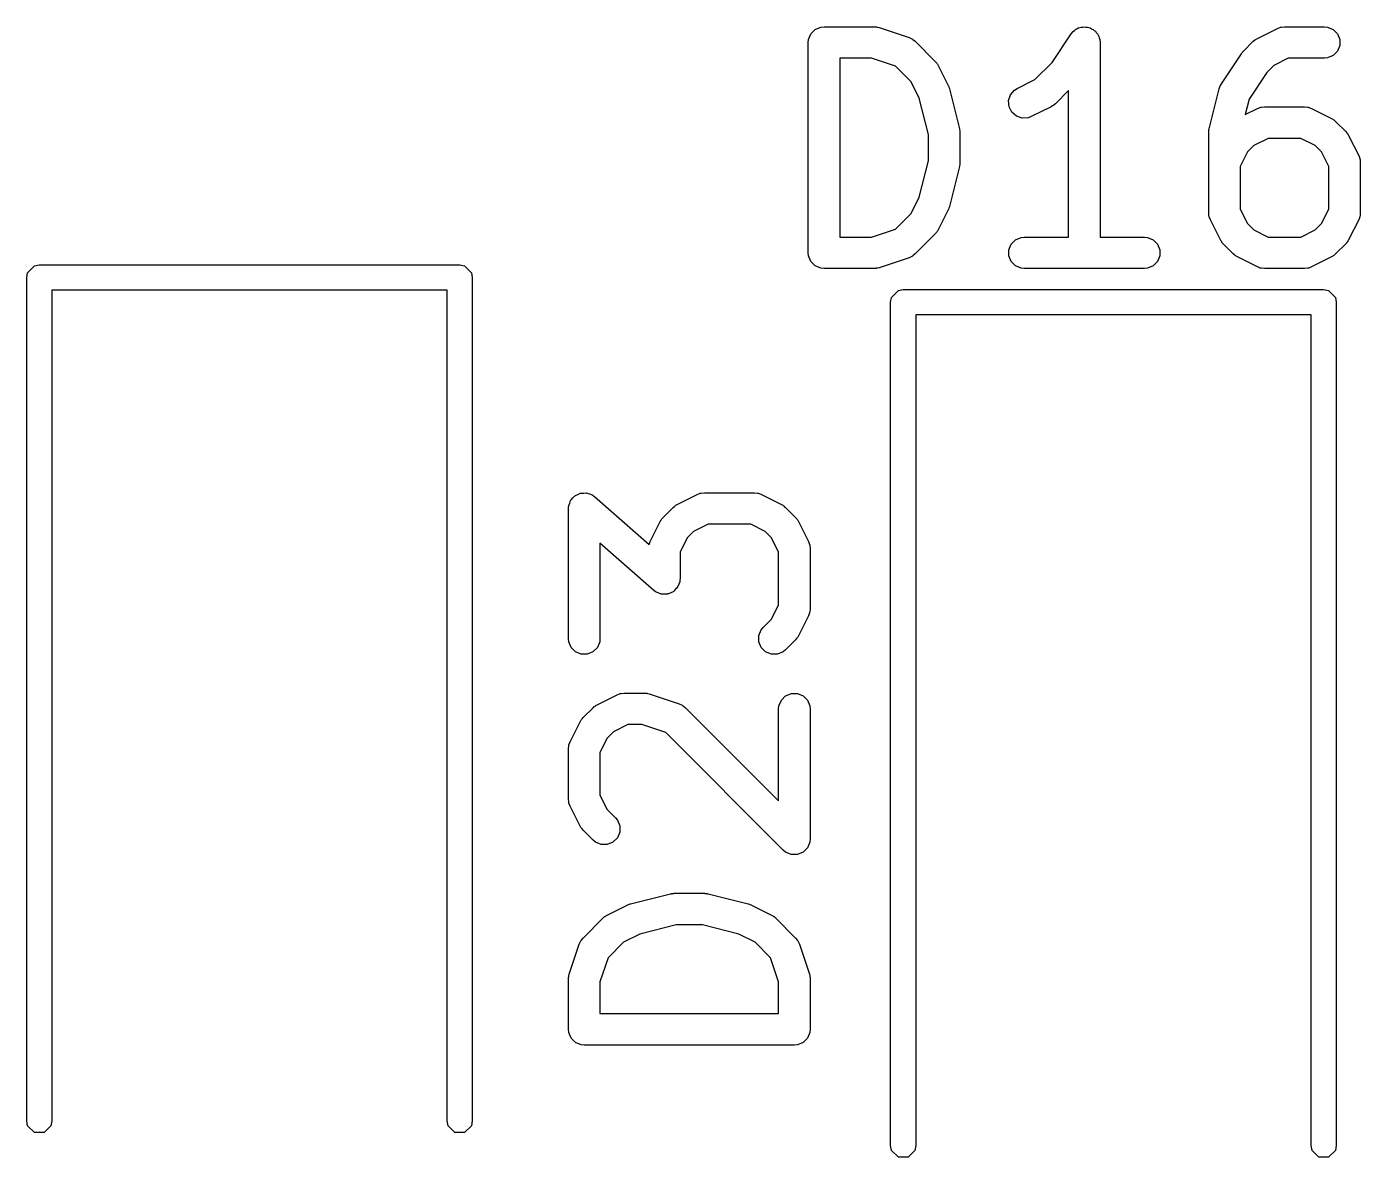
# Model space of a CAD drawing. Header units: inches. Extents: x 1.31 to 5.24, y -7.02 to -1.13.
# Drawn here: x 3.2744 to 3.5242, y -3.6931 to -3.4815 of the extents above; entities that cross this region are included whole.
import ezdxf

# ---------------------------------------------------------------- set-up
doc = ezdxf.new("R2010")
doc.units = ezdxf.units.IN
doc.header["$MEASUREMENT"] = 0
doc.layers.add('F.Silkscreen', color=41, linetype='CONTINUOUS', true_color=0xf2eda1)

msp = doc.modelspace()

# ---------------------------------------------------------------- linework, layer by layer
at = {"layer": 'F.Silkscreen', "linetype": 'CONTINUOUS'}
for p, q in [((3.42211, -3.48199), (3.42317, -3.48155)), ((3.42317, -3.48155), (3.42375, -3.48149)), ((3.42375, -3.48149), (3.43312, -3.48149)), ((3.43312, -3.48149), (3.43341, -3.48152)), ((3.43341, -3.48152), (3.43349, -3.48151)), ((3.43349, -3.48151), (3.43359, -3.48154)), ((3.43359, -3.48154), (3.4337, -3.48155)), ((3.4337, -3.48155), (3.43377, -3.48158)), ((3.43377, -3.48158), (3.43406, -3.48164)), ((3.43406, -3.48164), (3.43968, -3.48352)), ((3.47085, -3.48199), (3.47112, -3.48188)), ((3.47112, -3.48188), (3.47136, -3.48171)), ((3.47136, -3.48171), (3.47165, -3.48166)), ((3.47165, -3.48166), (3.47192, -3.48155)), ((3.47192, -3.48155), (3.47221, -3.48155)), ((3.47221, -3.48155), (3.47249, -3.48149)), ((3.47249, -3.48149), (3.47278, -3.48155)), ((3.47278, -3.48155), (3.47307, -3.48155)), ((3.47307, -3.48155), (3.47334, -3.48166)), ((3.47334, -3.48166), (3.47362, -3.48171)), ((3.47362, -3.48171), (3.47386, -3.48187)), ((3.47386, -3.48187), (3.47413, -3.48199)), ((3.50492, -3.48368), (3.50867, -3.4818)), ((3.50867, -3.4818), (3.50921, -3.48159)), ((3.50921, -3.48159), (3.50931, -3.48159)), ((3.50931, -3.48159), (3.50941, -3.48155)), ((3.50941, -3.48155), (3.50999, -3.48149)), ((3.50999, -3.48149), (3.51749, -3.48149)), ((3.51749, -3.48149), (3.51806, -3.48155)), ((3.51806, -3.48155), (3.51913, -3.48199)), ((3.4208, -3.48444), (3.42085, -3.48387)), ((3.42085, -3.48387), (3.42129, -3.4828)), ((3.42129, -3.4828), (3.42211, -3.48199)), ((3.43968, -3.48352), (3.44021, -3.48375)), ((3.44021, -3.48375), (3.44029, -3.48382)), ((3.44029, -3.48382), (3.44039, -3.48386)), ((3.44039, -3.48386), (3.44083, -3.48423)), ((3.44083, -3.48423), (3.44458, -3.48798)), ((3.46645, -3.48818), (3.47004, -3.4828)), ((3.47004, -3.4828), (3.4704, -3.48236)), ((3.47004, -3.4828), (3.47004, -3.4828)), ((3.47004, -3.4828), (3.47004, -3.4828)), ((3.47004, -3.4828), (3.47004, -3.4828)), ((3.4704, -3.48236), (3.47065, -3.48219)), ((3.47065, -3.48219), (3.47085, -3.48199)), ((3.47413, -3.48199), (3.47434, -3.48219)), ((3.47434, -3.48219), (3.47458, -3.48235)), ((3.47458, -3.48235), (3.47474, -3.48259)), ((3.47474, -3.48259), (3.47495, -3.4828)), ((3.47495, -3.4828), (3.47506, -3.48307)), ((3.47506, -3.48307), (3.47522, -3.48331)), ((3.47522, -3.48331), (3.47528, -3.4836)), ((3.47528, -3.4836), (3.47539, -3.48387)), ((3.47539, -3.48387), (3.47544, -3.48444)), ((3.50228, -3.4861), (3.50415, -3.48423)), ((3.50415, -3.48423), (3.50438, -3.48404)), ((3.50438, -3.48404), (3.50443, -3.48398)), ((3.50443, -3.48398), (3.50452, -3.48393)), ((3.50452, -3.48393), (3.5046, -3.48386)), ((3.5046, -3.48386), (3.50467, -3.48383)), ((3.50467, -3.48383), (3.50492, -3.48368)), ((3.51913, -3.48199), (3.51994, -3.4828)), ((3.51994, -3.4828), (3.52038, -3.48387)), ((3.52038, -3.48387), (3.52038, -3.48502)), ((3.4208, -3.52381), (3.4208, -3.48444)), ((3.47544, -3.48444), (3.47545, -3.48444)), ((3.47545, -3.48444), (3.47545, -3.48444)), ((3.47545, -3.48444), (3.47545, -3.48444)), ((3.47545, -3.48444), (3.47545, -3.52086)), ((3.49816, -3.49218), (3.50191, -3.48655)), ((3.50191, -3.48655), (3.50209, -3.48634)), ((3.50191, -3.48655), (3.50191, -3.48655)), ((3.50191, -3.48655), (3.50191, -3.48655)), ((3.50209, -3.48634), (3.50227, -3.48611)), ((3.50227, -3.48611), (3.50227, -3.4861)), ((3.50227, -3.4861), (3.50228, -3.4861)), ((3.51913, -3.4869), (3.51806, -3.48734)), ((3.51994, -3.48608), (3.51913, -3.4869)), ((3.52038, -3.48502), (3.51994, -3.48608)), ((3.43264, -3.48739), (3.4267, -3.48739)), ((3.4267, -3.48739), (3.4267, -3.52086)), ((3.43715, -3.4889), (3.43264, -3.48739)), ((3.44007, -3.49182), (3.43715, -3.4889)), ((3.44458, -3.48798), (3.44477, -3.4882)), ((3.44477, -3.4882), (3.44483, -3.48826)), ((3.44483, -3.48826), (3.44488, -3.48834)), ((3.44488, -3.48834), (3.44495, -3.48843)), ((3.44495, -3.48843), (3.44498, -3.4885)), ((3.44498, -3.4885), (3.44514, -3.48875)), ((3.44514, -3.48875), (3.44701, -3.49249)), ((3.46324, -3.49139), (3.46645, -3.48818)), ((3.50799, -3.48874), (3.50666, -3.49007)), ((3.51068, -3.48739), (3.50799, -3.48874)), ((3.51749, -3.48739), (3.51068, -3.48739)), ((3.51806, -3.48734), (3.51749, -3.48739)), ((3.44158, -3.49485), (3.44007, -3.49182)), ((3.45992, -3.49305), (3.46324, -3.49139)), ((3.50666, -3.49007), (3.50335, -3.49503)), ((3.44701, -3.49249), (3.44703, -3.49254)), ((3.44703, -3.49254), (3.44704, -3.49255)), ((3.44704, -3.49255), (3.44713, -3.4928)), ((3.44713, -3.4928), (3.44722, -3.49304)), ((3.44722, -3.49304), (3.44722, -3.49306)), ((3.44722, -3.49306), (3.44724, -3.4931)), ((3.44724, -3.4931), (3.44911, -3.5006)), ((3.45831, -3.49532), (3.45868, -3.49423)), ((3.45868, -3.49423), (3.45943, -3.49336)), ((3.45943, -3.49336), (3.45992, -3.49305)), ((3.46954, -3.49345), (3.46708, -3.4959)), ((3.46954, -3.52086), (3.46954, -3.49345)), ((3.49587, -3.5006), (3.49775, -3.4931)), ((3.49775, -3.4931), (3.49787, -3.49276)), ((3.49787, -3.49276), (3.49788, -3.49269)), ((3.49788, -3.49269), (3.49792, -3.49262)), ((3.49792, -3.49262), (3.49794, -3.49255)), ((3.49794, -3.49255), (3.49799, -3.4925)), ((3.49799, -3.4925), (3.49816, -3.49218)), ((3.44329, -3.50168), (3.44158, -3.49485)), ((3.4584, -3.49647), (3.45831, -3.49532)), ((3.45891, -3.4975), (3.4584, -3.49647)), ((3.46631, -3.49646), (3.46256, -3.49833)), ((3.46656, -3.4963), (3.46631, -3.49646)), ((3.46663, -3.49627), (3.46656, -3.4963)), ((3.46671, -3.4962), (3.46663, -3.49627)), ((3.4668, -3.49615), (3.46671, -3.4962)), ((3.46685, -3.49609), (3.4668, -3.49615)), ((3.46708, -3.4959), (3.46685, -3.49609)), ((3.50335, -3.49503), (3.50263, -3.49795)), ((3.50263, -3.49795), (3.50492, -3.4968)), ((3.50492, -3.4968), (3.50546, -3.49659)), ((3.50546, -3.49659), (3.50556, -3.49658)), ((3.50556, -3.49658), (3.50566, -3.49654)), ((3.50566, -3.49654), (3.50624, -3.49649)), ((3.50624, -3.49649), (3.51374, -3.49649)), ((3.51374, -3.49649), (3.51431, -3.49654)), ((3.51431, -3.49654), (3.51441, -3.49658)), ((3.51441, -3.49658), (3.51452, -3.49659)), ((3.51452, -3.49659), (3.51506, -3.4968)), ((3.51506, -3.4968), (3.51881, -3.49867)), ((3.45978, -3.49826), (3.45891, -3.4975)), ((3.46087, -3.49862), (3.45978, -3.49826)), ((3.46202, -3.49854), (3.46087, -3.49862)), ((3.46256, -3.49833), (3.46202, -3.49854)), ((3.51881, -3.49867), (3.51906, -3.49883)), ((3.51906, -3.49883), (3.51913, -3.49886)), ((3.51913, -3.49886), (3.51921, -3.49893)), ((3.51921, -3.49893), (3.5193, -3.49898)), ((3.5193, -3.49898), (3.51935, -3.49904)), ((3.51935, -3.49904), (3.51957, -3.49923)), ((3.51957, -3.49923), (3.52145, -3.5011)), ((3.44329, -3.50658), (3.44329, -3.50168)), ((3.44911, -3.5006), (3.44913, -3.5007)), ((3.44913, -3.5007), (3.44914, -3.50074)), ((3.44914, -3.50074), (3.44916, -3.50096)), ((3.44916, -3.50096), (3.4492, -3.50117)), ((3.4492, -3.50117), (3.44919, -3.50121)), ((3.44919, -3.50121), (3.4492, -3.50131)), ((3.4492, -3.50131), (3.4492, -3.50694)), ((3.49579, -3.50117), (3.49582, -3.50096)), ((3.4958, -3.50121), (3.49579, -3.50117)), ((3.49579, -3.50131), (3.4958, -3.50121)), ((3.49579, -3.51631), (3.49579, -3.50131)), ((3.49582, -3.50096), (3.49584, -3.50074)), ((3.49584, -3.50074), (3.49586, -3.5007)), ((3.49586, -3.5007), (3.49587, -3.5006)), ((3.52145, -3.5011), (3.52164, -3.50133)), ((3.52164, -3.50133), (3.52169, -3.50138)), ((3.52169, -3.50138), (3.52175, -3.50147)), ((3.52175, -3.50147), (3.52182, -3.50155)), ((3.52182, -3.50155), (3.52185, -3.50162)), ((3.52185, -3.50162), (3.522, -3.50187)), ((3.522, -3.50187), (3.52388, -3.50562)), ((3.50424, -3.50374), (3.50304, -3.50494)), ((3.50694, -3.50239), (3.50424, -3.50374)), ((3.51304, -3.50239), (3.50694, -3.50239)), ((3.51574, -3.50374), (3.51304, -3.50239)), ((3.51693, -3.50494), (3.51574, -3.50374)), ((3.44158, -3.51341), (3.44329, -3.50658)), ((3.50304, -3.50494), (3.50169, -3.50764)), ((3.51828, -3.50764), (3.51693, -3.50494)), ((3.52388, -3.50562), (3.52408, -3.50616)), ((3.52408, -3.50616), (3.52409, -3.50626)), ((3.52409, -3.50626), (3.52413, -3.50636)), ((3.52413, -3.50636), (3.52419, -3.50694)), ((3.44911, -3.50765), (3.44724, -3.51515)), ((3.44913, -3.50756), (3.44911, -3.50765)), ((3.44914, -3.50751), (3.44913, -3.50756)), ((3.44916, -3.5073), (3.44914, -3.50751)), ((3.4492, -3.50708), (3.44916, -3.5073)), ((3.4492, -3.50694), (3.44919, -3.50704)), ((3.44919, -3.50704), (3.4492, -3.50708)), ((3.50169, -3.50764), (3.50169, -3.51562)), ((3.51828, -3.51562), (3.51828, -3.50764)), ((3.52419, -3.50694), (3.52419, -3.51631)), ((3.44007, -3.51644), (3.44158, -3.51341)), ((3.43715, -3.51936), (3.44007, -3.51644)), ((3.44701, -3.51576), (3.44514, -3.51951)), ((3.44703, -3.51572), (3.44701, -3.51576)), ((3.44704, -3.5157), (3.44703, -3.51572)), ((3.44713, -3.51546), (3.44704, -3.5157)), ((3.44722, -3.51522), (3.44713, -3.51546)), ((3.44724, -3.51515), (3.44722, -3.5152)), ((3.44722, -3.5152), (3.44722, -3.51522)), ((3.49584, -3.51689), (3.49579, -3.51631)), ((3.49588, -3.51699), (3.49584, -3.51689)), ((3.50169, -3.51562), (3.50304, -3.51831)), ((3.51693, -3.51831), (3.51828, -3.51562)), ((3.52413, -3.51689), (3.52409, -3.51699)), ((3.52419, -3.51631), (3.52413, -3.51689)), ((3.43264, -3.52086), (3.43715, -3.51936)), ((3.49589, -3.51709), (3.49588, -3.51699)), ((3.4961, -3.51763), (3.49589, -3.51709)), ((3.49797, -3.52138), (3.4961, -3.51763)), ((3.50304, -3.51831), (3.50424, -3.51951)), ((3.51574, -3.51951), (3.51693, -3.51831)), ((3.52388, -3.51763), (3.522, -3.52138)), ((3.52408, -3.51709), (3.52388, -3.51763)), ((3.52409, -3.51699), (3.52408, -3.51709)), ((3.4267, -3.52086), (3.43264, -3.52086)), ((3.44458, -3.52028), (3.44083, -3.52402)), ((3.44477, -3.52005), (3.44458, -3.52028)), ((3.44483, -3.52), (3.44477, -3.52005)), ((3.44488, -3.51991), (3.44483, -3.52)), ((3.44495, -3.51983), (3.44488, -3.51991)), ((3.44498, -3.51976), (3.44495, -3.51983)), ((3.44514, -3.51951), (3.44498, -3.51976)), ((3.45879, -3.52217), (3.4596, -3.52136)), ((3.4596, -3.52136), (3.46067, -3.52092)), ((3.46067, -3.52092), (3.46124, -3.52086)), ((3.46124, -3.52086), (3.46954, -3.52086)), ((3.47545, -3.52086), (3.48374, -3.52086)), ((3.48374, -3.52086), (3.48432, -3.52092)), ((3.48432, -3.52092), (3.48538, -3.52136)), ((3.48538, -3.52136), (3.4862, -3.52217)), ((3.49813, -3.52163), (3.49797, -3.52138)), ((3.49816, -3.5217), (3.49813, -3.52163)), ((3.49823, -3.52178), (3.49816, -3.5217)), ((3.49828, -3.52187), (3.49823, -3.52178)), ((3.49834, -3.52192), (3.49828, -3.52187)), ((3.50424, -3.51951), (3.50694, -3.52086)), ((3.50694, -3.52086), (3.51304, -3.52086)), ((3.51304, -3.52086), (3.51574, -3.51951)), ((3.52169, -3.52187), (3.52164, -3.52192)), ((3.52175, -3.52178), (3.52169, -3.52187)), ((3.52182, -3.5217), (3.52175, -3.52178)), ((3.52185, -3.52163), (3.52182, -3.5217)), ((3.522, -3.52138), (3.52185, -3.52163)), ((3.42085, -3.52439), (3.4208, -3.52381)), ((3.42129, -3.52545), (3.42085, -3.52439)), ((3.44083, -3.52402), (3.44039, -3.52439)), ((3.45835, -3.52324), (3.45879, -3.52217)), ((3.45835, -3.52439), (3.45835, -3.52324)), ((3.45879, -3.52545), (3.45835, -3.52439)), ((3.4862, -3.52217), (3.48664, -3.52324)), ((3.48664, -3.52439), (3.4862, -3.52545)), ((3.48664, -3.52324), (3.48664, -3.52439)), ((3.49853, -3.52215), (3.49834, -3.52192)), ((3.5004, -3.52402), (3.49853, -3.52215)), ((3.50063, -3.52421), (3.5004, -3.52402)), ((3.50068, -3.52427), (3.50063, -3.52421)), ((3.50077, -3.52433), (3.50068, -3.52427)), ((3.50085, -3.52439), (3.50077, -3.52433)), ((3.51921, -3.52433), (3.51913, -3.52439)), ((3.5193, -3.52427), (3.51921, -3.52433)), ((3.51935, -3.52421), (3.5193, -3.52427)), ((3.51957, -3.52402), (3.51935, -3.52421)), ((3.52145, -3.52215), (3.51957, -3.52402)), ((3.52164, -3.52192), (3.52145, -3.52215)), ((3.27459, -3.52754), (3.27587, -3.52626)), ((3.27587, -3.52626), (3.27677, -3.52608)), ((3.27677, -3.52608), (3.35551, -3.52608)), ((3.35551, -3.52608), (3.35642, -3.52626)), ((3.35642, -3.52626), (3.35769, -3.52754)), ((3.42211, -3.52627), (3.42129, -3.52545)), ((3.42317, -3.52671), (3.42211, -3.52627)), ((3.42375, -3.52676), (3.42317, -3.52671)), ((3.43312, -3.52676), (3.42375, -3.52676)), ((3.43341, -3.52674), (3.43312, -3.52676)), ((3.43349, -3.52674), (3.43341, -3.52674)), ((3.43359, -3.52672), (3.43349, -3.52674)), ((3.4337, -3.52671), (3.43359, -3.52672)), ((3.43377, -3.52668), (3.4337, -3.52671)), ((3.43406, -3.52661), (3.43377, -3.52668)), ((3.43968, -3.52474), (3.43406, -3.52661)), ((3.44021, -3.5245), (3.43968, -3.52474)), ((3.44029, -3.52443), (3.44021, -3.5245)), ((3.44039, -3.52439), (3.44029, -3.52443)), ((3.4596, -3.52627), (3.45879, -3.52545)), ((3.46067, -3.52671), (3.4596, -3.52627)), ((3.46124, -3.52676), (3.46067, -3.52671)), ((3.48374, -3.52676), (3.46124, -3.52676)), ((3.48432, -3.52671), (3.48374, -3.52676)), ((3.48538, -3.52627), (3.48432, -3.52671)), ((3.4862, -3.52545), (3.48538, -3.52627)), ((3.50092, -3.52442), (3.50085, -3.52439)), ((3.50117, -3.52458), (3.50092, -3.52442)), ((3.50492, -3.52645), (3.50117, -3.52458)), ((3.50546, -3.52666), (3.50492, -3.52645)), ((3.50556, -3.52667), (3.50546, -3.52666)), ((3.50566, -3.52671), (3.50556, -3.52667)), ((3.50624, -3.52676), (3.50566, -3.52671)), ((3.51374, -3.52676), (3.50624, -3.52676)), ((3.51431, -3.52671), (3.51374, -3.52676)), ((3.51441, -3.52667), (3.51431, -3.52671)), ((3.51452, -3.52666), (3.51441, -3.52667)), ((3.51506, -3.52645), (3.51452, -3.52666)), ((3.51881, -3.52458), (3.51506, -3.52645)), ((3.51906, -3.52442), (3.51881, -3.52458)), ((3.51913, -3.52439), (3.51906, -3.52442)), ((3.27441, -3.52844), (3.27459, -3.52754)), ((3.27441, -3.68632), (3.27441, -3.52844)), ((3.35769, -3.52754), (3.35787, -3.52844)), ((3.35787, -3.52844), (3.35787, -3.68632)), ((3.35315, -3.53081), (3.27913, -3.53081)), ((3.27913, -3.53081), (3.27913, -3.68632)), ((3.35315, -3.68632), (3.35315, -3.53081)), ((3.4364, -3.53217), (3.43768, -3.53089)), ((3.43768, -3.53089), (3.43858, -3.53071)), ((3.43858, -3.53071), (3.51732, -3.53071)), ((3.51732, -3.53071), (3.51823, -3.53089)), ((3.51823, -3.53089), (3.51951, -3.53217)), ((3.43622, -3.53307), (3.4364, -3.53217)), ((3.43622, -3.69094), (3.43622, -3.53307)), ((3.51951, -3.53217), (3.51969, -3.53307)), ((3.51969, -3.53307), (3.51969, -3.69094)), ((3.51496, -3.53543), (3.44094, -3.53543)), ((3.44094, -3.53543), (3.44094, -3.69094)), ((3.51496, -3.69094), (3.51496, -3.53543)), ((3.37672, -3.5697), (3.37703, -3.56934)), ((3.37703, -3.56934), (3.37712, -3.56929)), ((3.37712, -3.56929), (3.37719, -3.56922)), ((3.37719, -3.56922), (3.37763, -3.56904)), ((3.37763, -3.56904), (3.37806, -3.56883)), ((3.37806, -3.56883), (3.37816, -3.56882)), ((3.37816, -3.56882), (3.37826, -3.56878)), ((3.37826, -3.56878), (3.37874, -3.56878)), ((3.37874, -3.56878), (3.37921, -3.56875)), ((3.37921, -3.56875), (3.37931, -3.56878)), ((3.37931, -3.56878), (3.37941, -3.56878)), ((3.37941, -3.56878), (3.37985, -3.56896)), ((3.37985, -3.56896), (3.3803, -3.56912)), ((3.3803, -3.56912), (3.38042, -3.5692)), ((3.38042, -3.5692), (3.38047, -3.56922)), ((3.38047, -3.56922), (3.38053, -3.56928)), ((3.38053, -3.56928), (3.38078, -3.56945)), ((3.39626, -3.57091), (3.40001, -3.56904)), ((3.40001, -3.56904), (3.40055, -3.56883)), ((3.40055, -3.56883), (3.40065, -3.56882)), ((3.40065, -3.56882), (3.40075, -3.56878)), ((3.40075, -3.56878), (3.40133, -3.56872)), ((3.40133, -3.56872), (3.4107, -3.56872)), ((3.4107, -3.56872), (3.41128, -3.56878)), ((3.41128, -3.56878), (3.41138, -3.56882)), ((3.41138, -3.56882), (3.41148, -3.56883)), ((3.41148, -3.56883), (3.41202, -3.56904)), ((3.41202, -3.56904), (3.41577, -3.57091)), ((3.37588, -3.57168), (3.37591, -3.57137)), ((3.37588, -3.59605), (3.37588, -3.57168)), ((3.3759, -3.57129), (3.37592, -3.57124)), ((3.37591, -3.57137), (3.3759, -3.57129)), ((3.37592, -3.57124), (3.37594, -3.5711)), ((3.37594, -3.5711), (3.37612, -3.57066)), ((3.37612, -3.57066), (3.37627, -3.5702)), ((3.37627, -3.5702), (3.37634, -3.57013)), ((3.37634, -3.57013), (3.37638, -3.57004)), ((3.37638, -3.57004), (3.37672, -3.5697)), ((3.38078, -3.56945), (3.39098, -3.57839)), ((3.39362, -3.57334), (3.39549, -3.57146)), ((3.39549, -3.57146), (3.39572, -3.57128)), ((3.39572, -3.57128), (3.39577, -3.57122)), ((3.39577, -3.57122), (3.39586, -3.57116)), ((3.39586, -3.57116), (3.39594, -3.5711)), ((3.39594, -3.5711), (3.39601, -3.57107)), ((3.39601, -3.57107), (3.39626, -3.57091)), ((3.41577, -3.57091), (3.41602, -3.57107)), ((3.41602, -3.57107), (3.41609, -3.5711)), ((3.41609, -3.5711), (3.41617, -3.57116)), ((3.41617, -3.57116), (3.41626, -3.57122)), ((3.41626, -3.57122), (3.41631, -3.57128)), ((3.41631, -3.57128), (3.41654, -3.57146)), ((3.41654, -3.57146), (3.41841, -3.57334)), ((3.39119, -3.57786), (3.39306, -3.57411)), ((3.39306, -3.57411), (3.39322, -3.57386)), ((3.39322, -3.57386), (3.39325, -3.57379)), ((3.39325, -3.57379), (3.39332, -3.57371)), ((3.39332, -3.57371), (3.39337, -3.57362)), ((3.39337, -3.57362), (3.39343, -3.57356)), ((3.39343, -3.57356), (3.39362, -3.57334)), ((3.41841, -3.57334), (3.4186, -3.57356)), ((3.4186, -3.57356), (3.41866, -3.57362)), ((3.41866, -3.57362), (3.41872, -3.57371)), ((3.41872, -3.57371), (3.41878, -3.57379)), ((3.41878, -3.57379), (3.41881, -3.57386)), ((3.41881, -3.57386), (3.41897, -3.57411)), ((3.41897, -3.57411), (3.42084, -3.57786)), ((3.39933, -3.57598), (3.39813, -3.57718)), ((3.40203, -3.57463), (3.39933, -3.57598)), ((3.41001, -3.57463), (3.40203, -3.57463)), ((3.4127, -3.57598), (3.41001, -3.57463)), ((3.4139, -3.57718), (3.4127, -3.57598)), ((3.39189, -3.58702), (3.38178, -3.57818)), ((3.38178, -3.57818), (3.38178, -3.59605)), ((3.39098, -3.57839), (3.39119, -3.57786)), ((3.39813, -3.57718), (3.39678, -3.57987)), ((3.41525, -3.57987), (3.4139, -3.57718)), ((3.42084, -3.57786), (3.42105, -3.5784)), ((3.42105, -3.5784), (3.42106, -3.5785)), ((3.42106, -3.5785), (3.4211, -3.5786)), ((3.4211, -3.5786), (3.42115, -3.57918)), ((3.42115, -3.57918), (3.42115, -3.59042)), ((3.39678, -3.57987), (3.39678, -3.5848)), ((3.41525, -3.58973), (3.41525, -3.57987)), ((3.39595, -3.58678), (3.39563, -3.58714)), ((3.39628, -3.58644), (3.39595, -3.58678)), ((3.39632, -3.58635), (3.39628, -3.58644)), ((3.39639, -3.58627), (3.39632, -3.58635)), ((3.39654, -3.58582), (3.39639, -3.58627)), ((3.39673, -3.58538), (3.39654, -3.58582)), ((3.39674, -3.58524), (3.39673, -3.58538)), ((3.39676, -3.58518), (3.39674, -3.58524)), ((3.39678, -3.5848), (3.39675, -3.5851)), ((3.39675, -3.5851), (3.39676, -3.58518)), ((3.39213, -3.5872), (3.39189, -3.58702)), ((3.39219, -3.58726), (3.39213, -3.5872)), ((3.39224, -3.58728), (3.39219, -3.58726)), ((3.39236, -3.58736), (3.39224, -3.58728)), ((3.39281, -3.58751), (3.39236, -3.58736)), ((3.39325, -3.5877), (3.39281, -3.58751)), ((3.39335, -3.5877), (3.39325, -3.5877)), ((3.39345, -3.58773), (3.39335, -3.5877)), ((3.39393, -3.5877), (3.39345, -3.58773)), ((3.39441, -3.5877), (3.39393, -3.5877)), ((3.3945, -3.58766), (3.39441, -3.5877)), ((3.3946, -3.58765), (3.3945, -3.58766)), ((3.39503, -3.58744), (3.3946, -3.58765)), ((3.39547, -3.58726), (3.39503, -3.58744)), ((3.39554, -3.58719), (3.39547, -3.58726)), ((3.39563, -3.58714), (3.39554, -3.58719)), ((3.4139, -3.59242), (3.41525, -3.58973)), ((3.42084, -3.59175), (3.41897, -3.59549)), ((3.42105, -3.5912), (3.42084, -3.59175)), ((3.42106, -3.5911), (3.42105, -3.5912)), ((3.4211, -3.591), (3.42106, -3.5911)), ((3.42115, -3.59042), (3.4211, -3.591)), ((3.412, -3.59441), (3.41236, -3.59396)), ((3.41236, -3.59396), (3.4139, -3.59242)), ((3.37594, -3.59662), (3.37588, -3.59605)), ((3.37638, -3.59769), (3.37594, -3.59662)), ((3.38173, -3.59662), (3.38129, -3.59769)), ((3.38178, -3.59605), (3.38173, -3.59662)), ((3.41156, -3.59547), (3.412, -3.59441)), ((3.41156, -3.59662), (3.41156, -3.59547)), ((3.412, -3.59769), (3.41156, -3.59662)), ((3.41841, -3.59626), (3.41654, -3.59814)), ((3.4186, -3.59604), (3.41841, -3.59626)), ((3.41866, -3.59598), (3.4186, -3.59604)), ((3.41872, -3.5959), (3.41866, -3.59598)), ((3.41878, -3.59581), (3.41872, -3.5959)), ((3.41881, -3.59574), (3.41878, -3.59581)), ((3.41897, -3.59549), (3.41881, -3.59574)), ((3.37719, -3.5985), (3.37638, -3.59769)), ((3.37826, -3.59894), (3.37719, -3.5985)), ((3.37941, -3.59894), (3.37826, -3.59894)), ((3.38047, -3.5985), (3.37941, -3.59894)), ((3.38129, -3.59769), (3.38047, -3.5985)), ((3.41281, -3.5985), (3.412, -3.59769)), ((3.41388, -3.59894), (3.41281, -3.5985)), ((3.41503, -3.59894), (3.41388, -3.59894)), ((3.41609, -3.5985), (3.41503, -3.59894)), ((3.41654, -3.59814), (3.41609, -3.5985)), ((3.38126, -3.60841), (3.38501, -3.60653)), ((3.38501, -3.60653), (3.38555, -3.60632)), ((3.38555, -3.60632), (3.38566, -3.60632)), ((3.38566, -3.60632), (3.38575, -3.60628)), ((3.38575, -3.60628), (3.38633, -3.60622)), ((3.38633, -3.60622), (3.39008, -3.60622)), ((3.39008, -3.60622), (3.39037, -3.60625)), ((3.39037, -3.60625), (3.39045, -3.60624)), ((3.39045, -3.60624), (3.39055, -3.60627)), ((3.39055, -3.60627), (3.39066, -3.60628)), ((3.39066, -3.60628), (3.39073, -3.60631)), ((3.39073, -3.60631), (3.39101, -3.60637)), ((3.39101, -3.60637), (3.39664, -3.60825)), ((3.41575, -3.60753), (3.41656, -3.60672)), ((3.41656, -3.60672), (3.41763, -3.60628)), ((3.41763, -3.60628), (3.41878, -3.60628)), ((3.41878, -3.60628), (3.41984, -3.60672)), ((3.41984, -3.60672), (3.42066, -3.60753)), ((3.37862, -3.61083), (3.38049, -3.60896)), ((3.38049, -3.60896), (3.38072, -3.60877)), ((3.38072, -3.60877), (3.38077, -3.60871)), ((3.38077, -3.60871), (3.38086, -3.60866)), ((3.38086, -3.60866), (3.38094, -3.60859)), ((3.38094, -3.60859), (3.38101, -3.60856)), ((3.38101, -3.60856), (3.38126, -3.60841)), ((3.39664, -3.60825), (3.39717, -3.60848)), ((3.39717, -3.60848), (3.39725, -3.60855)), ((3.39725, -3.60855), (3.39734, -3.60859)), ((3.39734, -3.60859), (3.39779, -3.60896)), ((3.39779, -3.60896), (3.41525, -3.62642)), ((3.41525, -3.60917), (3.41531, -3.6086)), ((3.41525, -3.62642), (3.41525, -3.60917)), ((3.41531, -3.6086), (3.41575, -3.60753)), ((3.42066, -3.60753), (3.4211, -3.6086)), ((3.4211, -3.6086), (3.42115, -3.60917)), ((3.42115, -3.60917), (3.42115, -3.63354)), ((3.37619, -3.61535), (3.37807, -3.6116)), ((3.37807, -3.6116), (3.37822, -3.61135)), ((3.37822, -3.61135), (3.37825, -3.61128)), ((3.37825, -3.61128), (3.37832, -3.6112)), ((3.37832, -3.6112), (3.37837, -3.61111)), ((3.37837, -3.61111), (3.37843, -3.61106)), ((3.37843, -3.61106), (3.37862, -3.61083)), ((3.38433, -3.61347), (3.38313, -3.61467)), ((3.38703, -3.61213), (3.38433, -3.61347)), ((3.3896, -3.61213), (3.38703, -3.61213)), ((3.39411, -3.61363), (3.3896, -3.61213)), ((3.41611, -3.63563), (3.39411, -3.61363)), ((3.37588, -3.61667), (3.37594, -3.6161)), ((3.37588, -3.62605), (3.37588, -3.61667)), ((3.37594, -3.6161), (3.37598, -3.616)), ((3.37598, -3.61589), (3.37619, -3.61535)), ((3.37598, -3.616), (3.37598, -3.61589)), ((3.38313, -3.61467), (3.38178, -3.61737)), ((3.38178, -3.61737), (3.38178, -3.62535)), ((3.37594, -3.62662), (3.37588, -3.62605)), ((3.37598, -3.62672), (3.37594, -3.62662)), ((3.37598, -3.62683), (3.37598, -3.62672)), ((3.38178, -3.62535), (3.38313, -3.62805)), ((3.37619, -3.62737), (3.37598, -3.62683)), ((3.37807, -3.63112), (3.37619, -3.62737)), ((3.38313, -3.62805), (3.38467, -3.62958)), ((3.37822, -3.63136), (3.37807, -3.63112)), ((3.37825, -3.63144), (3.37822, -3.63136)), ((3.37832, -3.63152), (3.37825, -3.63144)), ((3.37837, -3.63161), (3.37832, -3.63152)), ((3.37843, -3.63166), (3.37837, -3.63161)), ((3.37862, -3.63188), (3.37843, -3.63166)), ((3.38467, -3.62958), (3.38504, -3.63003)), ((3.38504, -3.63003), (3.38548, -3.63109)), ((3.38548, -3.63109), (3.38548, -3.63225)), ((3.38049, -3.63376), (3.37862, -3.63188)), ((3.38094, -3.63412), (3.38049, -3.63376)), ((3.382, -3.63457), (3.38094, -3.63412)), ((3.38422, -3.63412), (3.38316, -3.63457)), ((3.38504, -3.63331), (3.38422, -3.63412)), ((3.38548, -3.63225), (3.38504, -3.63331)), ((3.4211, -3.63412), (3.42097, -3.63443)), ((3.42115, -3.63354), (3.4211, -3.63412)), ((3.38316, -3.63457), (3.382, -3.63457)), ((3.41656, -3.636), (3.41611, -3.63563)), ((3.41731, -3.63631), (3.41656, -3.636)), ((3.41763, -3.63644), (3.41731, -3.63631)), ((3.41878, -3.63644), (3.41763, -3.63644)), ((3.41763, -3.63644), (3.41763, -3.63644)), ((3.41984, -3.636), (3.41878, -3.63644)), ((3.42066, -3.63518), (3.41984, -3.636)), ((3.42097, -3.63443), (3.42066, -3.63518)), ((3.38749, -3.64568), (3.39499, -3.6438)), ((3.39499, -3.6438), (3.39509, -3.64379)), ((3.39509, -3.64379), (3.39513, -3.64377)), ((3.39513, -3.64377), (3.39535, -3.64375)), ((3.39535, -3.64375), (3.39556, -3.64372)), ((3.39556, -3.64372), (3.3956, -3.64372)), ((3.3956, -3.64372), (3.3957, -3.64371)), ((3.3957, -3.64371), (3.40133, -3.64371)), ((3.40133, -3.64371), (3.40143, -3.64372)), ((3.40143, -3.64372), (3.40147, -3.64372)), ((3.40147, -3.64372), (3.40169, -3.64375)), ((3.40169, -3.64375), (3.4019, -3.64377)), ((3.4019, -3.64377), (3.40194, -3.64379)), ((3.40194, -3.64379), (3.40204, -3.6438)), ((3.40204, -3.6438), (3.40954, -3.64568)), ((3.38314, -3.64778), (3.38688, -3.6459)), ((3.38688, -3.6459), (3.38693, -3.64589)), ((3.38693, -3.64589), (3.38694, -3.64587)), ((3.38694, -3.64587), (3.38719, -3.64579)), ((3.38719, -3.64579), (3.38743, -3.64569)), ((3.38743, -3.64569), (3.38745, -3.64569)), ((3.38745, -3.64569), (3.38749, -3.64568)), ((3.40954, -3.64568), (3.40959, -3.64569)), ((3.40959, -3.64569), (3.40961, -3.64569)), ((3.40961, -3.64569), (3.40985, -3.64579)), ((3.40985, -3.64579), (3.41009, -3.64587)), ((3.41009, -3.64587), (3.41011, -3.64589)), ((3.41011, -3.64589), (3.41015, -3.6459)), ((3.41015, -3.6459), (3.4139, -3.64778)), ((3.37862, -3.65208), (3.38237, -3.64833)), ((3.38237, -3.64833), (3.38259, -3.64814)), ((3.38259, -3.64814), (3.38265, -3.64808)), ((3.38265, -3.64808), (3.38273, -3.64803)), ((3.38273, -3.64803), (3.38282, -3.64796)), ((3.38282, -3.64796), (3.38289, -3.64793)), ((3.38289, -3.64793), (3.38314, -3.64778)), ((3.4139, -3.64778), (3.41415, -3.64793)), ((3.41415, -3.64793), (3.41422, -3.64796)), ((3.41422, -3.64796), (3.4143, -3.64803)), ((3.4143, -3.64803), (3.41439, -3.64808)), ((3.41439, -3.64808), (3.41444, -3.64814)), ((3.41444, -3.64814), (3.41467, -3.64833)), ((3.41467, -3.64833), (3.41841, -3.65208)), ((3.38924, -3.65133), (3.3862, -3.65284)), ((3.39607, -3.64962), (3.38924, -3.65133)), ((3.40097, -3.64962), (3.39607, -3.64962)), ((3.4078, -3.65133), (3.40097, -3.64962)), ((3.41083, -3.65284), (3.4078, -3.65133)), ((3.37603, -3.65886), (3.3779, -3.65323)), ((3.3779, -3.65323), (3.37814, -3.6527)), ((3.37814, -3.6527), (3.37821, -3.65262)), ((3.37821, -3.65262), (3.37825, -3.65253)), ((3.37825, -3.65253), (3.37862, -3.65208)), ((3.3862, -3.65284), (3.38329, -3.65576)), ((3.41375, -3.65576), (3.41083, -3.65284)), ((3.41841, -3.65208), (3.41878, -3.65253)), ((3.41878, -3.65253), (3.41882, -3.65262)), ((3.41882, -3.65262), (3.41889, -3.6527)), ((3.41889, -3.6527), (3.41913, -3.65323)), ((3.41913, -3.65323), (3.421, -3.65886)), ((3.38329, -3.65576), (3.38178, -3.66027)), ((3.41525, -3.66027), (3.41375, -3.65576)), ((3.37593, -3.65932), (3.37594, -3.65921)), ((3.37594, -3.65921), (3.37597, -3.65914)), ((3.37597, -3.65914), (3.37603, -3.65886)), ((3.421, -3.65886), (3.42107, -3.65914)), ((3.42107, -3.65914), (3.4211, -3.65921)), ((3.4211, -3.65921), (3.42111, -3.65932)), ((3.37588, -3.65979), (3.37591, -3.6595)), ((3.37588, -3.66916), (3.37588, -3.65979)), ((3.3759, -3.65942), (3.37593, -3.65932)), ((3.37591, -3.6595), (3.3759, -3.65942)), ((3.38178, -3.66027), (3.38178, -3.66621)), ((3.41525, -3.66621), (3.41525, -3.66027)), ((3.42111, -3.65932), (3.42113, -3.65942)), ((3.42113, -3.65942), (3.42113, -3.6595)), ((3.42113, -3.6595), (3.42115, -3.65979)), ((3.42115, -3.65979), (3.42115, -3.66916)), ((3.38178, -3.66621), (3.41525, -3.66621)), ((3.37594, -3.66974), (3.37588, -3.66916)), ((3.42115, -3.66916), (3.4211, -3.66974)), ((3.37638, -3.67081), (3.37594, -3.66974)), ((3.37719, -3.67162), (3.37638, -3.67081)), ((3.37826, -3.67206), (3.37719, -3.67162)), ((3.41984, -3.67162), (3.41878, -3.67206)), ((3.42066, -3.67081), (3.41984, -3.67162)), ((3.4211, -3.66974), (3.42066, -3.67081)), ((3.37883, -3.67212), (3.37826, -3.67206)), ((3.4182, -3.67212), (3.37883, -3.67212)), ((3.41878, -3.67206), (3.4182, -3.67212)), ((3.27459, -3.68722), (3.27441, -3.68632)), ((3.27913, -3.68632), (3.27895, -3.68722)), ((3.35333, -3.68722), (3.35315, -3.68632)), ((3.35787, -3.68632), (3.35769, -3.68722)), ((3.27587, -3.6885), (3.27459, -3.68722)), ((3.27768, -3.6885), (3.27587, -3.6885)), ((3.27895, -3.68722), (3.27768, -3.6885)), ((3.35461, -3.6885), (3.35333, -3.68722)), ((3.35642, -3.6885), (3.35461, -3.6885)), ((3.35769, -3.68722), (3.35642, -3.6885)), ((3.4364, -3.69185), (3.43622, -3.69094)), ((3.44094, -3.69094), (3.44077, -3.69185)), ((3.51514, -3.69185), (3.51496, -3.69094)), ((3.51969, -3.69094), (3.51951, -3.69185)), ((3.43768, -3.69313), (3.4364, -3.69185)), ((3.43949, -3.69313), (3.43768, -3.69313)), ((3.44077, -3.69185), (3.43949, -3.69313)), ((3.51642, -3.69313), (3.51514, -3.69185)), ((3.51823, -3.69313), (3.51642, -3.69313)), ((3.51951, -3.69185), (3.51823, -3.69313))]:
    msp.add_line(p, q, dxfattribs=at)

doc.saveas('drawing.dxf')
